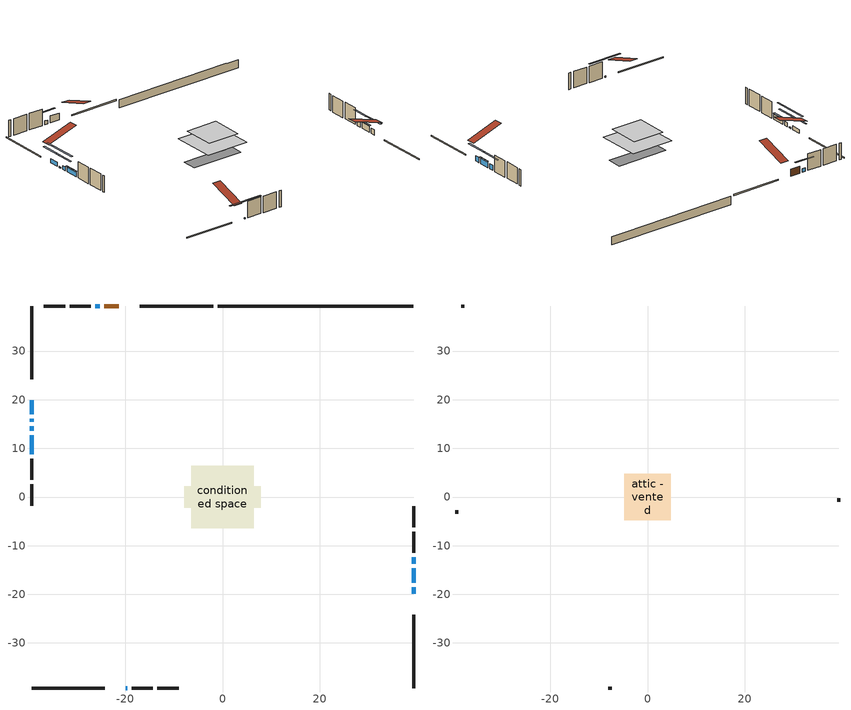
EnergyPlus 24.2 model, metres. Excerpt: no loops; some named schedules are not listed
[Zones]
conditioned space
 floor outside (Floor1 construction): -2.41,-2.41 -2.41,2.41 2.41,2.41 2.41,-2.41 z0.61
 floor adiabatic (AdiabaticFloorConstruction): -6.47,-6.47 -6.47,6.47 6.47,6.47 6.47,-6.47 z3.05
 floor foundation (Slab1 construction): -7.88,-2.17 -7.88,2.17 7.88,2.17 7.88,-2.17 z-1.83
 wall outside (RimJoist1 construction): -1.9,39.26 -16.99,39.26 / -39.26,-39.26 -24.17,-39.26 / -39.26,39.26 -39.26,24.17 / 39.26,-39.26 39.26,-24.17 z0.61:0.91
 wall outside (AdiabaticWallConstruction 1): -21.31,39.26 -24.27,39.26 z0.61:2.64
 wall outside (AdiabaticWallConstruction): 39.26,-19.86 39.26,-18.56 / 39.26,-13.71 39.26,-12.42 z0.61:2.15; -39.26,19.86 -39.26,16.97 / -39.26,14.54 -39.26,13.58 z0.61:1.75; -39.26,16.05 -39.26,15.47 / -19.86,-39.26 -19.56,-39.26 z0.61:0.96; 39.26,-17.63 39.26,-14.64 z0.61:2.39; -39.26,12.65 -39.26,8.8 z0.61:2.14; -25.2,39.26 -26.13,39.26 z0.61:1.72
 wall outside (Wall1 construction): -27.06,39.26 -31.36,39.26 / -18.64,-39.26 -14.33,-39.26 / -39.26,7.87 -39.26,3.57 / 39.26,-11.49 39.26,-7.19 z0.61:5.49
 wall outside (Wall2 construction): -32.29,39.26 -36.7,39.26 / -13.41,-39.26 -9,-39.26 / -39.26,2.64 -39.26,-1.76 / 39.26,-6.26 39.26,-1.86 z0.61:5.49
 wall foundation (FoundationWall1 construction): -0.98,39.26,-1.83 -0.98,39.26,0.61 35.23,39.26,0.61 35.23,39.26,0.54 39.26,39.26,0.54 39.26,39.26,-1.83
 window (WindowConstruction): 39.26,-19.85 39.26,-18.56 z0.61:2.15
 window (WindowConstruction 6): -39.26,19.85 -39.26,16.97 z0.61:1.75
 window (WindowConstruction 7): -39.26,16.05 -39.26,15.47 z0.61:0.95
 window (WindowConstruction 8): -19.85,-39.26 -19.57,-39.26 z0.61:0.95
 window (WindowConstruction 1): 39.26,-17.63 39.26,-14.64 z0.61:2.39
 window (WindowConstruction 2): -39.26,14.54 -39.26,13.58 z0.61:1.75
 window (WindowConstruction 3): -39.26,12.65 -39.26,8.8 z0.61:2.14
 window (WindowConstruction 4): 39.26,-13.71 39.26,-12.42 z0.61:2.15
 window (WindowConstruction 5): -25.2,39.26 -26.13,39.26 z0.61:1.72
 door (Door): -21.31,39.26 -24.27,39.26 z0.61:2.64
 ceiling adiabatic (AdiabaticFloorConstruction): 6.47,-6.47 6.47,6.47 -6.47,6.47 -6.47,-6.47 z3.05
attic - vented
 floor to conditioned space (Floor2 construction Reversed): -4.79,-4.79 -4.79,4.79 4.79,4.79 4.79,-4.79 z5.49
 wall outside (Wall3 construction): -37.62,39.26 -38.33,39.26 / -8.07,-39.26 -7.37,-39.26 / -39.26,-2.69 -39.26,-3.39 / 39.26,-0.93 39.26,-0.22 z0.61:5.49
 roof outside (Roof1 construction): -20.38,39.26,5.49 -20.38,29.93,8.6 -17.92,29.93,8.6 -17.92,39.26,5.49; -20.78,-39.26,5.49 -20.78,-29.93,8.6 -23.24,-29.93,8.6 -23.24,-39.26,5.49; -39.26,20.78,5.49 -29.93,20.78,8.6 -29.93,23.24,8.6 -39.26,23.24,5.49; 39.26,-20.78,5.49 29.93,-20.78,8.6 29.93,-23.24,8.6 39.26,-23.24,5.49
shading: 39.26,-15.92 39.26,-22.49 39.67,-22.49 39.67,-15.92 z4.79; -39.26,14.34 -39.26,22.49 -39.67,22.49 -39.67,14.34 z4.39; -39.26,10.39 -39.26,21.13 -39.67,21.13 -39.67,10.39 z6.04; -14.49,-39.26 -24.94,-39.26 -24.94,-39.67 -14.49,-39.67 z6.04; 39.26,-14.44 39.26,-17.83 39.67,-17.83 39.67,-14.44 z2.59; -39.26,10.94 -39.26,17.18 -39.67,17.18 -39.67,10.94 z4.39; -39.26,8.6 -39.26,12.85 -39.67,12.85 -39.67,8.6 z2.34; 39.26,-9.78 39.26,-16.35 39.67,-16.35 39.67,-9.78 z4.79; -28.77,39.26 -22.56,39.26 -22.56,39.67 -28.77,39.67 z4.36
[Building]
Building 1: Terrain=Suburbs
[Site:Location]
Montreal St Hubert_QC: Latitude {deg}=45.52; Longitude {deg}=-73.42; Time Zone {hr}=-5; Elevation {m}=27; Keep Site Location Information=Yes
[Site:GroundTemperature:Shallow]
1.93383, -0.393777, -0.58018, 0.524388, 4.95861, 9.37218, 13.1985, 15.6224, 15.8283, 13.8569, 10.1281, 5.84996
[Site:WaterMainsTemperature]
Calculation Method=Schedule; Temperature Schedule=mains temperature schedule
[Material] Roughness=Rough; Thermal Absorptance=0.9
Name | Thickness {m} | Conductivity {W/m-K} | Density {kg/m3} | Specific Heat {J/kg-K} | Solar Absorptance | Visible Absorptance
asphalt or fiberglass shingles | 0.00635 | 0.162714 | 1121.4 | 1465.45 | 0.84 | 0.84
ceiling loosefill ins | 0.169333 | 0.0480833 | 16.02 | 1046.75 | 0.7 | 0.7
ceiling stud and cavity | 0.1397 | 0.0850345 | 65.682 | 1177.47 | 0.7 | 0.7
concrete 4.0 in. | 0.1016 | 1.803125 | 2242.8 | 837.4 | 0.7 | 0.7
concrete 8.0 in. | 0.2032 | 1.803125 | 2242.8 | 837.4 | 0.7 | 0.7
door material | 0.04445 | 0.053851 | 512.64 | 1214.23 | 0.7 | 0.7
exterior vertical ins | 0.0424921 | 0.029427 | 32.04 | 1214.23 | 0.7 | 0.7
floor covering | 0.0127 | 0.0433444 | 54.468 | 1339.84 | 0.6 | 0.6
floor rigid ins | 0.103632 | 0.029427 | 32.04 | 1214.23 | 0.7 | 0.7
floor rigid ins 1; wall rigid ins 1 | 0.512978 | 0.029427 | 32.04 | 1214.23 | 0.7 | 0.7
floor stud and cavity | 0.1397 | 0.162845 | 92.3553 | 1139.71 | 0.7 | 0.7
floor stud and cavity 1 | 0.1397 | 1.75129 | 37.0049 | 1207.88 | 0.7 | 0.7
furniture material conditioned space 1 | 0.1524 | 0.115458 | 640.8 | 1214.23 | 0.6 | 0.6
gypsum board | 0.0127 | 0.160291 | 801 | 837.4 | 0.6 | 0.6
gypsum board 1 | 0.0127 | 0.160291 | 801 | 837.4 | 0.7 | 0.7
osb sheathing 0.5 in. | 0.0127 | 0.115458 | 512.64 | 1214.23 | 0.7 | 0.7
osb sheathing 0.75 in. | 0.01905 | 0.115458 | 512.64 | 1214.23 | 0.7 | 0.7
osb sheathing 2.0 in. | 0.0508 | 0.115458 | 512.64 | 1214.23 | 0.7 | 0.7
rim joist rigid ins; wall rigid ins | 0.051816 | 0.029427 | 32.04 | 1214.23 | 0.7 | 0.7
rim joist stud and cavity | 0.0508 | 0.0379815 | 125.044 | 1163.47 | 0.6 | 0.6
wall stud and cavity | 0.1397 | 0.15141 | 139.0536 | 1170.24 | 0.7 | 0.7
wall stud and cavity 1 | 0.1397 | 0.123006 | 139.0536 | 1170.24 | 0.7 | 0.7
wall stud and cavity 2 | 0.0889 | 6.9971 | 50.32683 | 1063.81 | 0.6 | 0.6
wall stud and cavity 3 | 0.0889 | 0.380278 | 52.3479 | 1209.89 | 0.7 | 0.7
wall stud and cavity 4 | 0.0889 | 0.391764 | 83.0341 | 1211.67 | 0.7 | 0.7
wood siding | 0.0254 | 0.102417 | 544.68 | 1172.36 | 0.4 | 0.4
wood siding 1 | 0.00254 | 0.102417 | 544.68 | 1172.36 | 0.4 | 0.4
wood siding 2; wood siding 3; wood siding 4 | 0.0254 | 0.102417 | 544.68 | 1172.36 | 0.7 | 0.7
[WindowMaterial:SimpleGlazingSystem]
Name | U-Factor {W/m2-K} | Solar Heat Gain Coefficient
WindowMaterial | 2.9077 | 0.68
WindowMaterial 1 | 2.89578 | 0.69
WindowMaterial 2 | 2.93609 | 0.65
WindowMaterial 3 | 2.90827 | 0.68
WindowMaterial 4 | 2.9395 | 0.65
WindowMaterial 5 | 4.38171 | 0.49
[Construction]
AdiabaticFloorConstruction: floor stud and cavity 1, floor rigid ins 1, osb sheathing 0.75 in., floor covering
AdiabaticWallConstruction: wood siding 3, wall rigid ins 1, wall stud and cavity 3, gypsum board
AdiabaticWallConstruction 1: wood siding 4, wall rigid ins 1, wall stud and cavity 3, gypsum board
Door: door material
Floor1 construction: floor stud and cavity, floor rigid ins, osb sheathing 0.75 in., floor covering
Floor2 construction Reversed: gypsum board, ceiling stud and cavity, ceiling loosefill ins
FoundationWall1 construction: concrete 8.0 in., gypsum board 1
furniture construction conditioned space 1: furniture material conditioned space 1
PartitionWallConstruction: gypsum board, wall stud and cavity 4, gypsum board
RimJoist1 construction: wood siding 2, rim joist rigid ins, osb sheathing 2.0 in., rim joist stud and cavity
Roof1 construction: asphalt or fiberglass shingles
Slab1 construction: concrete 4.0 in.
Wall1 construction: wood siding, wall rigid ins, osb sheathing 0.5 in., wall stud and cavity, gypsum board
Wall2 construction: wood siding, wall rigid ins, osb sheathing 0.5 in., wall stud and cavity 1, gypsum board
Wall3 construction: wood siding 1, wall stud and cavity 2
WindowConstruction; WindowConstruction 4: WindowMaterial
WindowConstruction 1: WindowMaterial 1
WindowConstruction 2; WindowConstruction 6: WindowMaterial 2
WindowConstruction 3: WindowMaterial 3
WindowConstruction 5: WindowMaterial 4
WindowConstruction 7; WindowConstruction 8: WindowMaterial 5
[Zone] Multiplier=1; Part of Total Floor Area=Yes
Name | Volume {m3}
attic - vented | 46.3492
conditioned space | 589.7
[Space]
Name | Zone | Volume {m3}
attic - vented 1 | attic - vented | 46.3492
conditioned space 1 | conditioned space | 589.7
[ZoneInfiltration:EffectiveLeakageArea]
infil attic - vented 1: Zone or Space=attic - vented 1; Schedule=Always On Discrete; Effective Air Leakage Area {cm2}=3553.16; Stack Coefficient=0.000555426; Wind Coefficient=1.59233e-05
[ZoneMixing]
whole house fan mix: Zone or Space=attic - vented; Schedule=Always On Continuous; Design Flow Rate Calculation Method=Flow/Zone; Design Flow Rate {m3/s}=0; Source Zone or Space=conditioned space
[SurfaceProperty:ExposedFoundationPerimeter]
Slab1: Exposed Perimeter Calculation Method=TotalExposedPerimeter; Total Exposed Perimeter {m}=40.233
[InternalMass] Zone or ZoneList=conditioned space; Space or SpaceList=conditioned space 1
Name | Construction | Surface Area {m2}
furniture mass conditioned space 1 | furniture construction conditioned space 1 | 103.636
partition wall mass | PartitionWallConstruction | 259.09
[Lights]
interior lighting: Zone or ZoneList or Space or SpaceList=conditioned space 1; Schedule=interior lighting schedule; Design Level Calculation Method=LightingLevel; Lighting Level {W}=343.2; Return Air Fraction=0; Fraction Radiant=0.6; Fraction Visible=0.2; Fraction Replaceable=1
[People]
occupants: Zone or ZoneList or Space or SpaceList=conditioned space 1; Number of People Schedule=occupants schedule; Number of People Calculation Method=People; Number of People=3; Fraction Radiant=0.314171; Sensible Heat Fraction=0.56303; Activity Level Schedule=occupants activity schedule; Carbon Dioxide Generation Rate {m3/s-W}=0; Enable ASHRAE 55 Comfort Warnings=No; Mean Radiant Temperature Calculation Type=EnclosureAveraged
[ElectricEquipment] Zone or ZoneList or Space or SpaceList=conditioned space 1; Design Level Calculation Method=EquipmentLevel
Name | Schedule | Design Level {W} | Fraction Latent | Fraction Radiant | Fraction Lost
clothes dryer | clothes dryer schedule | 140.772 | 0.015 | 0.081 | 0.85
clothes washer | clothes washer schedule | 32.1985 | 0.03 | 0.162 | 0.7
cooking range | cooking range schedule | 215.147 | 0.08 | 0.432 | 0.2
dishwasher | dishwasher schedule | 66.8632 | 0.3 | 0.18 | 0.4
fridge | fridge schedule | 72.9452 | 0 | 0.6 | 0
mech vent house fan | mech vent house fan schedule | 0 | 0 | 0 | 1
mech vent house fan cfis | mech vent house fan cfis schedule | 0 | 0 | 0 | 0
misc plug loads | misc plug loads schedule | 494.7 | 0.045 | 0.513 | 0.1
whole house fan | Always On Discrete | 0 | 0 | 0 | 1
[OtherEquipment] Zone or ZoneList or Space or SpaceList=conditioned space 1; Design Level Calculation Method=EquipmentLevel
Name | Fuel Type | Schedule | Design Level {W} | Fraction Latent | Fraction Radiant | Fraction Lost
clothes dryer 1 | Electricity | clothes dryer schedule | 0 | 0.015 | 0.081 | 0.85
cooking range 1 | Electricity | cooking range schedule | 0 | 0.08 | 0.432 | 0.2
general water use latent | None | general water use schedule | 62.594 | 1 | 0 | 0
general water use sensible | None | general water use schedule | -61.6891 | 0 | 0.6 | 0
mech vent house fan latent load | None | Always On Discrete | 0 | 1 | 0 | 0
mech vent house fan sensible load | None | Always On Discrete | 0 | 0 | 0 | 0
water heater energy adjustment1 | Electricity | Always On Discrete | 0.01 | 0 | 0 | 1
[ZoneInfiltration:DesignFlowRate] Zone or ZoneList or Space or SpaceList=conditioned space 1; Schedule=Always On Discrete; Design Flow Rate Calculation Method=Flow/Zone; Design Flow Rate {m3/s}=0
infil flow; natural vent flow; whole house fan flow
[AvailabilityManager:Scheduled]
central ac airloop Availability Manager: Schedule=Always On Discrete
[Foundation:Kiva]
Foundation Kiva 1: Initial Indoor Air Temperature {C}=21; Wall Height Above Grade {m}=0.609996; Wall Depth Below Slab {m}=0.2032; Custom Block Material Name 1=exterior vertical ins; Custom Block Depth 1 {m}=2.43998; Custom Block X Position 1 {m}=0.2159; Custom Block Z Position 1 {m}=0
[Foundation:Kiva:Settings]
Soil Conductivity {W/m-K}=0.849921; Soil Density {kg/m3}=1842.3; Soil Specific Heat {J/kg-K}=418.7; Ground Solar Absorptivity=0.9; Ground Thermal Absorptivity=0.9; Ground Surface Roughness {m}=0.03; Far-Field Width {m}=40; Deep-Ground Boundary Condition=ZeroFlux; Deep-Ground Depth {m}=40; Minimum Cell Dimension {m}=0.2; Maximum Cell Growth Coefficient=3; Simulation Timestep=Timestep
[Exterior:Lights]
exterior lighting: Schedule=exterior lighting schedule; Design Level {W}=75.6
[EnergyManagementSystem:GlobalVariable]
central_ac_airloop_Fan_RTF
infil_program_Qfan
infil_program_Qinf
natural_vent_program_Qnv
natural_vent_program_Qwhf
[EnergyManagementSystem:Sensor]
Name | Output:Variable or Output:Meter Index Key | Output:Variable or Output:Meter
airflow_gain | infil flow | Infiltration Sensible Heat Gain Energy
airflow_gain_1 | natural vent flow | Infiltration Sensible Heat Gain Energy
airflow_gain_2 | whole house fan flow | Infiltration Sensible Heat Gain Energy
airflow_loss | infil flow | Infiltration Sensible Heat Loss Energy
airflow_loss_1 | natural vent flow | Infiltration Sensible Heat Loss Energy
airflow_loss_2 | whole house fan flow | Infiltration Sensible Heat Loss Energy
clg_load_cond |  | Cooling:EnergyTransfer:Zone:CONDITIONED SPACE
clg_sp_s; clg_sp_s_1 | cooling setpoint | Schedule Value
clothes_dryer_exhaust_0_sch_s | clothes dryer exhaust 0 schedule | Schedule Value
cool_season | cooling season schedule | Schedule Value
htg_load_cond |  | Heating:EnergyTransfer:Zone:CONDITIONED SPACE
htg_sp_s; htg_sp_s_1 | heating setpoint | Schedule Value
ig_ee_conv | clothes dryer | Electric Equipment Convective Heating Energy
ig_ee_conv_2 | cooking range | Electric Equipment Convective Heating Energy
ig_ee_conv_4 | fridge | Electric Equipment Convective Heating Energy
ig_ee_conv_5 | misc plug loads | Electric Equipment Convective Heating Energy
ig_ee_conv_6 | whole house fan | Electric Equipment Convective Heating Energy
ig_ee_rad | clothes dryer | Electric Equipment Radiant Heating Energy
ig_ee_rad_2 | cooking range | Electric Equipment Radiant Heating Energy
ig_ee_rad_4 | fridge | Electric Equipment Radiant Heating Energy
ig_ee_rad_5 | misc plug loads | Electric Equipment Radiant Heating Energy
ig_ee_rad_6 | whole house fan | Electric Equipment Radiant Heating Energy
ig_lgt_conv | interior lighting | Lights Convective Heating Energy
ig_lgt_rad | interior lighting | Lights Radiant Heating Energy
ig_lgt_vis | interior lighting | Lights Visible Radiation Heating Energy
ig_oe_conv | clothes dryer 1 | Other Equipment Convective Heating Energy
ig_oe_conv_1 | cooking range 1 | Other Equipment Convective Heating Energy
ig_oe_conv_2 | general water use latent | Other Equipment Convective Heating Energy
ig_oe_conv_3 | general water use sensible | Other Equipment Convective Heating Energy
ig_oe_conv_4 | water heater energy adjustment1 | Other Equipment Convective Heating Energy
ig_oe_rad | clothes dryer 1 | Other Equipment Radiant Heating Energy
ig_oe_rad_1 | cooking range 1 | Other Equipment Radiant Heating Energy
ig_oe_rad_2 | general water use latent | Other Equipment Radiant Heating Energy
ig_oe_rad_3 | general water use sensible | Other Equipment Radiant Heating Energy
ig_oe_rad_4 | water heater energy adjustment1 | Other Equipment Radiant Heating Energy
ig_ppl_conv | occupants | People Convective Heating Energy
ig_ppl_rad | occupants | People Radiant Heating Energy
im_conv | furniture mass conditioned space 1 | Surface Inside Face Convection Heat Gain Energy
im_conv_1 | partition wall mass | Surface Inside Face Convection Heat Gain Energy
im_ig | furniture mass conditioned space 1 | Surface Inside Face Internal Gains Radiation Heat Gain Energy
im_ig_1 | partition wall mass | Surface Inside Face Internal Gains Radiation Heat Gain Energy
im_lgt | furniture mass conditioned space 1 | Surface Inside Face Lights Radiation Heat Gain Energy
im_lgt_1 | partition wall mass | Surface Inside Face Lights Radiation Heat Gain Energy
im_sol | furniture mass conditioned space 1 | Surface Inside Face Solar Radiation Heat Gain Energy
im_sol_1 | partition wall mass | Surface Inside Face Solar Radiation Heat Gain Energy
im_surf | furniture mass conditioned space 1 | Surface Inside Face Net Surface Thermal Radiation Heat Gain Energy
im_surf_1 | partition wall mass | Surface Inside Face Net Surface Thermal Radiation Heat Gain Energy
mv_conv | mech vent house fan | Electric Equipment Convective Heating Energy
mv_conv_1 | mech vent house fan cfis | Electric Equipment Convective Heating Energy
mv_conv_2 | mech vent house fan latent load | Other Equipment Convective Heating Energy
mv_conv_3 | mech vent house fan sensible load | Other Equipment Convective Heating Energy
mv_rad | mech vent house fan | Electric Equipment Radiant Heating Energy
mv_rad_1 | mech vent house fan cfis | Electric Equipment Radiant Heating Energy
mv_rad_2 | mech vent house fan latent load | Other Equipment Radiant Heating Energy
mv_rad_3 | mech vent house fan sensible load | Other Equipment Radiant Heating Energy
natural_vent_s | natural vent schedule | Schedule Value
out_pb_s |  | Site Outdoor Air Barometric Pressure
out_wt_s |  | Site Outdoor Air Humidity Ratio
site_vw_s |  | Site Wind Speed
ss_back_out | Window1 | Surface Window Shortwave from Zone Back Out Window Heat Transfer Rate
ss_back_out_1 | Window10 | Surface Window Shortwave from Zone Back Out Window Heat Transfer Rate
ss_back_out_2 | Window13 | Surface Window Shortwave from Zone Back Out Window Heat Transfer Rate
ss_back_out_3 | Window15 | Surface Window Shortwave from Zone Back Out Window Heat Transfer Rate
ss_back_out_4 | Window2 | Surface Window Shortwave from Zone Back Out Window Heat Transfer Rate
ss_back_out_5 | Window4 | Surface Window Shortwave from Zone Back Out Window Heat Transfer Rate
ss_back_out_6 | Window5 | Surface Window Shortwave from Zone Back Out Window Heat Transfer Rate
ss_back_out_7 | Window8 | Surface Window Shortwave from Zone Back Out Window Heat Transfer Rate
ss_back_out_8 | Window9 | Surface Window Shortwave from Zone Back Out Window Heat Transfer Rate
ss_conv | Door1 | Surface Inside Face Convection Heat Gain Energy
ss_conv_1 | Window1 | Surface Inside Face Convection Heat Gain Energy
ss_conv_2 | Window10 | Surface Inside Face Convection Heat Gain Energy
ss_conv_3 | Window13 | Surface Inside Face Convection Heat Gain Energy
ss_conv_4 | Window15 | Surface Inside Face Convection Heat Gain Energy
ss_conv_5 | Window2 | Surface Inside Face Convection Heat Gain Energy
ss_conv_6 | Window4 | Surface Inside Face Convection Heat Gain Energy
ss_conv_7 | Window5 | Surface Inside Face Convection Heat Gain Energy
ss_conv_8 | Window8 | Surface Inside Face Convection Heat Gain Energy
ss_conv_9 | Window9 | Surface Inside Face Convection Heat Gain Energy
ss_ig | Door1 | Surface Inside Face Internal Gains Radiation Heat Gain Energy
ss_ig_1 | Window1 | Surface Inside Face Internal Gains Radiation Heat Gain Energy
ss_ig_2 | Window10 | Surface Inside Face Internal Gains Radiation Heat Gain Energy
ss_ig_3 | Window13 | Surface Inside Face Internal Gains Radiation Heat Gain Energy
ss_ig_4 | Window15 | Surface Inside Face Internal Gains Radiation Heat Gain Energy
ss_ig_5 | Window2 | Surface Inside Face Internal Gains Radiation Heat Gain Energy
ss_ig_6 | Window4 | Surface Inside Face Internal Gains Radiation Heat Gain Energy
ss_ig_7 | Window5 | Surface Inside Face Internal Gains Radiation Heat Gain Energy
ss_ig_8 | Window8 | Surface Inside Face Internal Gains Radiation Heat Gain Energy
ss_ig_9 | Window9 | Surface Inside Face Internal Gains Radiation Heat Gain Energy
ss_lgt | Door1 | Surface Inside Face Lights Radiation Heat Gain Energy
ss_sol | Door1 | Surface Inside Face Solar Radiation Heat Gain Energy
ss_surf | Door1 | Surface Inside Face Net Surface Thermal Radiation Heat Gain Energy
ss_surf_1 | Window1 | Surface Inside Face Net Surface Thermal Radiation Heat Gain Energy
ss_surf_2 | Window10 | Surface Inside Face Net Surface Thermal Radiation Heat Gain Energy
ss_surf_3 | Window13 | Surface Inside Face Net Surface Thermal Radiation Heat Gain Energy
ss_surf_4 | Window15 | Surface Inside Face Net Surface Thermal Radiation Heat Gain Energy
ss_surf_5 | Window2 | Surface Inside Face Net Surface Thermal Radiation Heat Gain Energy
ss_surf_6 | Window4 | Surface Inside Face Net Surface Thermal Radiation Heat Gain Energy
ss_surf_7 | Window5 | Surface Inside Face Net Surface Thermal Radiation Heat Gain Energy
ss_surf_8 | Window8 | Surface Inside Face Net Surface Thermal Radiation Heat Gain Energy
ss_surf_9 | Window9 | Surface Inside Face Net Surface Thermal Radiation Heat Gain Energy
ss_trans_in | Window1 | Surface Window Transmitted Solar Radiation Rate
ss_trans_in_1 | Window10 | Surface Window Transmitted Solar Radiation Rate
ss_trans_in_2 | Window13 | Surface Window Transmitted Solar Radiation Rate
ss_trans_in_3 | Window15 | Surface Window Transmitted Solar Radiation Rate
ss_trans_in_4 | Window2 | Surface Window Transmitted Solar Radiation Rate
ss_trans_in_5 | Window4 | Surface Window Transmitted Solar Radiation Rate
ss_trans_in_6 | Window5 | Surface Window Transmitted Solar Radiation Rate
ss_trans_in_7 | Window8 | Surface Window Transmitted Solar Radiation Rate
ss_trans_in_8 | Window9 | Surface Window Transmitted Solar Radiation Rate
ss_trans_out | Window1 | Surface Inside Face Initial Transmitted Diffuse Transmitted Out Window Solar Radiation Rate
ss_trans_out_1 | Window10 | Surface Inside Face Initial Transmitted Diffuse Transmitted Out Window Solar Radiation Rate
ss_trans_out_2 | Window13 | Surface Inside Face Initial Transmitted Diffuse Transmitted Out Window Solar Radiation Rate
ss_trans_out_3 | Window15 | Surface Inside Face Initial Transmitted Diffuse Transmitted Out Window Solar Radiation Rate
ss_trans_out_4 | Window2 | Surface Inside Face Initial Transmitted Diffuse Transmitted Out Window Solar Radiation Rate
ss_trans_out_5 | Window4 | Surface Inside Face Initial Transmitted Diffuse Transmitted Out Window Solar Radiation Rate
ss_trans_out_6 | Window5 | Surface Inside Face Initial Transmitted Diffuse Transmitted Out Window Solar Radiation Rate
ss_trans_out_7 | Window8 | Surface Inside Face Initial Transmitted Diffuse Transmitted Out Window Solar Radiation Rate
ss_trans_out_8 | Window9 | Surface Inside Face Initial Transmitted Diffuse Transmitted Out Window Solar Radiation Rate
s_conv | Floor1 | Surface Inside Face Convection Heat Gain Energy
s_conv_1 | Floor2 | Surface Inside Face Convection Heat Gain Energy
s_conv_10 | Wall1:0 | Surface Inside Face Convection Heat Gain Energy
s_conv_11 | Wall1:180 | Surface Inside Face Convection Heat Gain Energy
s_conv_12 | Wall1:270 | Surface Inside Face Convection Heat Gain Energy
s_conv_13 | Wall1:90 | Surface Inside Face Convection Heat Gain Energy
s_conv_14 | Wall2:0 | Surface Inside Face Convection Heat Gain Energy
s_conv_15 | Wall2:180 | Surface Inside Face Convection Heat Gain Energy
s_conv_16 | Wall2:270 | Surface Inside Face Convection Heat Gain Energy
s_conv_17 | Wall2:90 | Surface Inside Face Convection Heat Gain Energy
s_conv_2 | FoundationWall1 | Surface Inside Face Convection Heat Gain Energy
s_conv_3 | inferred conditioned ceiling | Surface Inside Face Convection Heat Gain Energy
s_conv_4 | inferred conditioned floor | Surface Inside Face Convection Heat Gain Energy
s_conv_5 | RimJoist1:0 | Surface Inside Face Convection Heat Gain Energy
s_conv_6 | RimJoist1:180 | Surface Inside Face Convection Heat Gain Energy
s_conv_7 | RimJoist1:270 | Surface Inside Face Convection Heat Gain Energy
s_conv_8 | RimJoist1:90 | Surface Inside Face Convection Heat Gain Energy
s_conv_9 | Slab1 | Surface Inside Face Convection Heat Gain Energy
s_ig | Floor1 | Surface Inside Face Internal Gains Radiation Heat Gain Energy
s_ig_1 | Floor2 | Surface Inside Face Internal Gains Radiation Heat Gain Energy
s_ig_10 | Wall1:0 | Surface Inside Face Internal Gains Radiation Heat Gain Energy
s_ig_11 | Wall1:180 | Surface Inside Face Internal Gains Radiation Heat Gain Energy
s_ig_12 | Wall1:270 | Surface Inside Face Internal Gains Radiation Heat Gain Energy
s_ig_13 | Wall1:90 | Surface Inside Face Internal Gains Radiation Heat Gain Energy
s_ig_14 | Wall2:0 | Surface Inside Face Internal Gains Radiation Heat Gain Energy
s_ig_15 | Wall2:180 | Surface Inside Face Internal Gains Radiation Heat Gain Energy
s_ig_16 | Wall2:270 | Surface Inside Face Internal Gains Radiation Heat Gain Energy
s_ig_17 | Wall2:90 | Surface Inside Face Internal Gains Radiation Heat Gain Energy
s_ig_2 | FoundationWall1 | Surface Inside Face Internal Gains Radiation Heat Gain Energy
s_ig_3 | inferred conditioned ceiling | Surface Inside Face Internal Gains Radiation Heat Gain Energy
s_ig_4 | inferred conditioned floor | Surface Inside Face Internal Gains Radiation Heat Gain Energy
s_ig_5 | RimJoist1:0 | Surface Inside Face Internal Gains Radiation Heat Gain Energy
s_ig_6 | RimJoist1:180 | Surface Inside Face Internal Gains Radiation Heat Gain Energy
s_ig_7 | RimJoist1:270 | Surface Inside Face Internal Gains Radiation Heat Gain Energy
s_ig_8 | RimJoist1:90 | Surface Inside Face Internal Gains Radiation Heat Gain Energy
